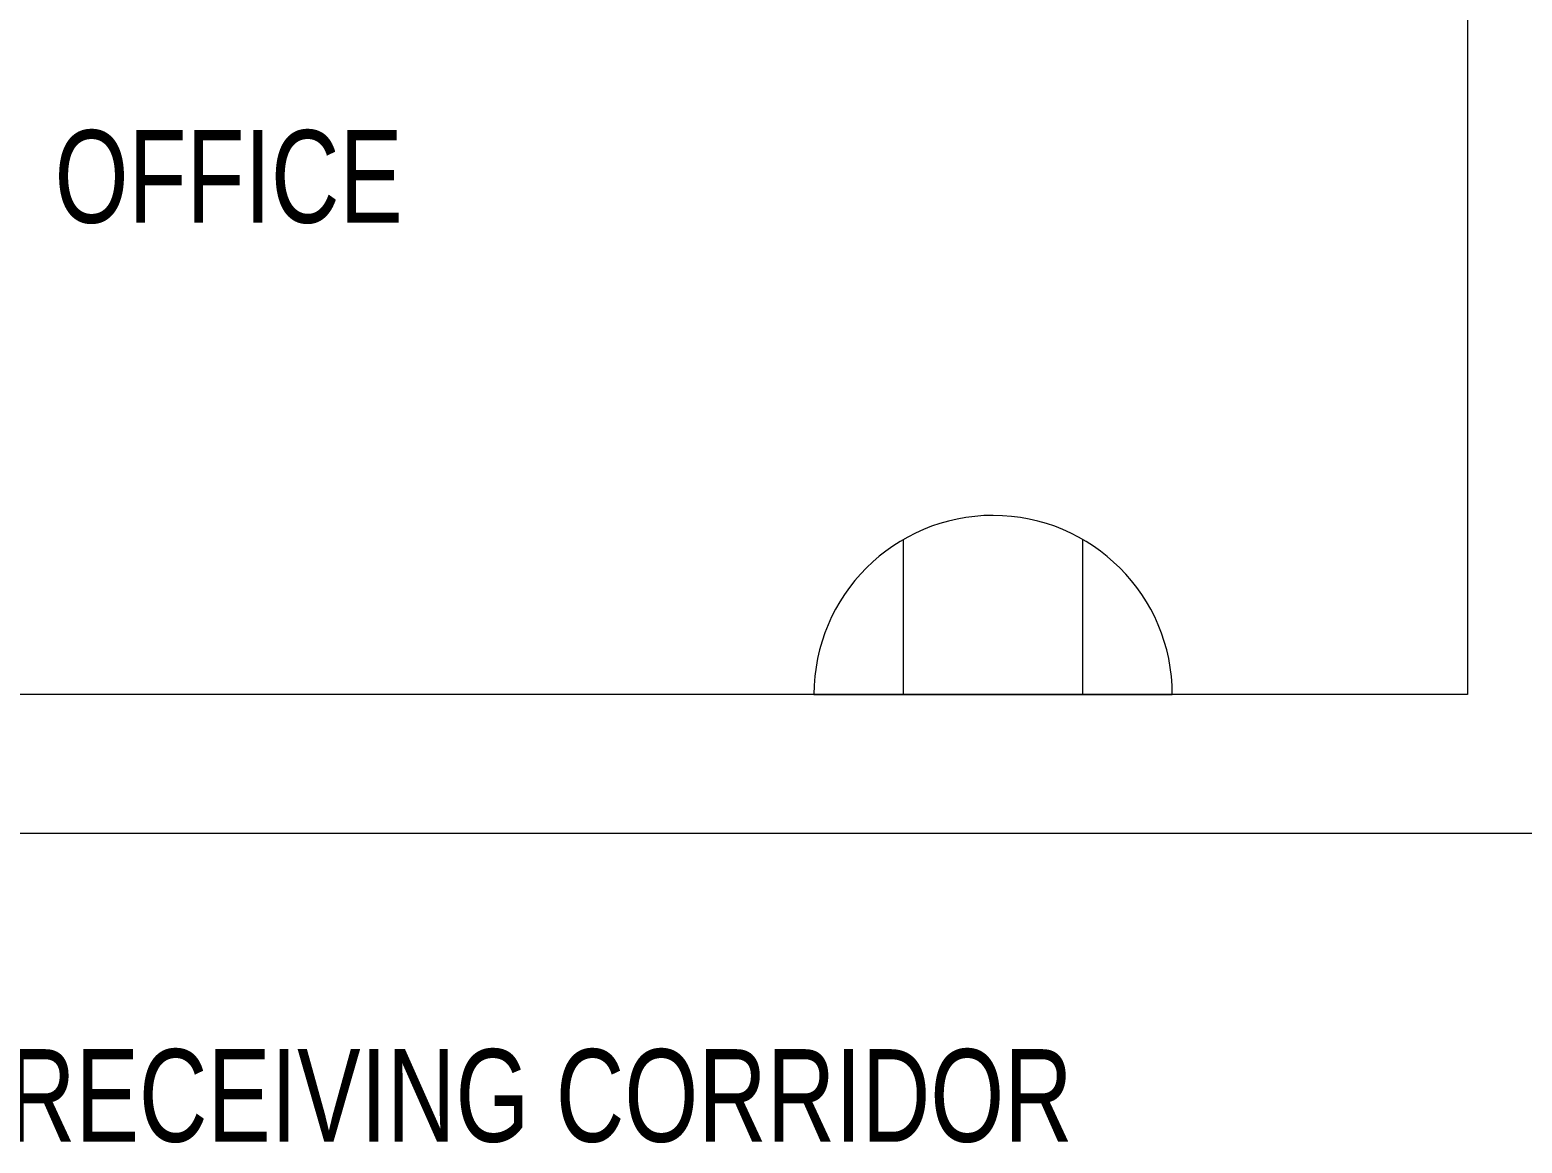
# Model space of a CAD drawing. Header units: metres. Extents: x 75097 to 220762, y -1557923 to -1361206.
# Drawn here: x 168212 to 169823, y -1410317 to -1409115 of the extents above; entities that cross this region are included whole.
import ezdxf

# ---------------------------------------------------------------- set-up
doc = ezdxf.new("R2010")
doc.units = ezdxf.units.M
doc.layers.get('0').update_dxf_attribs({"lineweight": 0})
doc.layers.add('A-100 - Copy$0$72_EGR_BASE_TEXT', color=8, linetype='Continuous', lineweight=0)
doc.layers.add('A-100 - Copy$0$Walls', color=8, linetype='Continuous', lineweight=0)
doc.layers.add('EXF', color=7, linetype='Continuous', lineweight=0, true_color=0x4e7e3e)
doc.styles.add('A-100 - Copy$0$X3G_ENTITY_2587EA', font='swisscl.ttf', dxfattribs={"height": 200})

# ---------------------------------------------------------------- blocks, each defined once
blk = doc.blocks.new('MECH UPDATED')
at = {"layer": 'EXF', "color": 85, "elevation": 0}
for points in [[(101035.6, -1363352.2), (101035.5, -1363739)], [(101035.6, -1363448.9), (101203.1, -1363448.9)], [(101035.5, -1363642.3), (101203, -1363642.4)]]:
    blk.add_lwpolyline(points, dxfattribs=at)
at = {"layer": 'EXF', "color": 85}
blk.add_arc((101035.5, -1363545.6, 0), 193.4, 269.9854, 89.9854, dxfattribs=at)
blk = doc.blocks.new('A-100 - Copy')
at = {"layer": 'A-100 - Copy$0$Walls'}
for p, q in [((169763.9, -1408332.7, 0), (169763.9, -1409832.7, 0)), ((169763.9, -1409832.7, 0), (167013.9, -1409832.7, 0)), ((170808.3, -1409982.7, 0), (161957.3, -1409982.7, 0))]:
    blk.add_line(p, q, dxfattribs=at)
at = {"layer": 'A-100 - Copy$0$72_EGR_BASE_TEXT', "char_height": 100, "attachment_point": 2, "style": 'A-100 - Copy$0$X3G_ENTITY_2587EA'}
for s, insert in [('OFFICE', (168426.9, -1409223.5)), ('DIRTY RECEIVING CORRIDOR', (168594.8, -1410215.3))]:
    blk.add_mtext(s, dxfattribs=dict(at, insert=insert))

msp = doc.modelspace()

# ---------------------------------------------------------------- block references
at = {"layer": 'EXF', "color": 85, "rotation": 90}
msp.add_blockref('MECH UPDATED', (-1194293.6, -1510868.2, 0), dxfattribs=at)

# ---------------------------------------------------------------- next in the draw order: block references
msp.add_blockref('A-100 - Copy', (0, 0))

doc.saveas('drawing.dxf')
